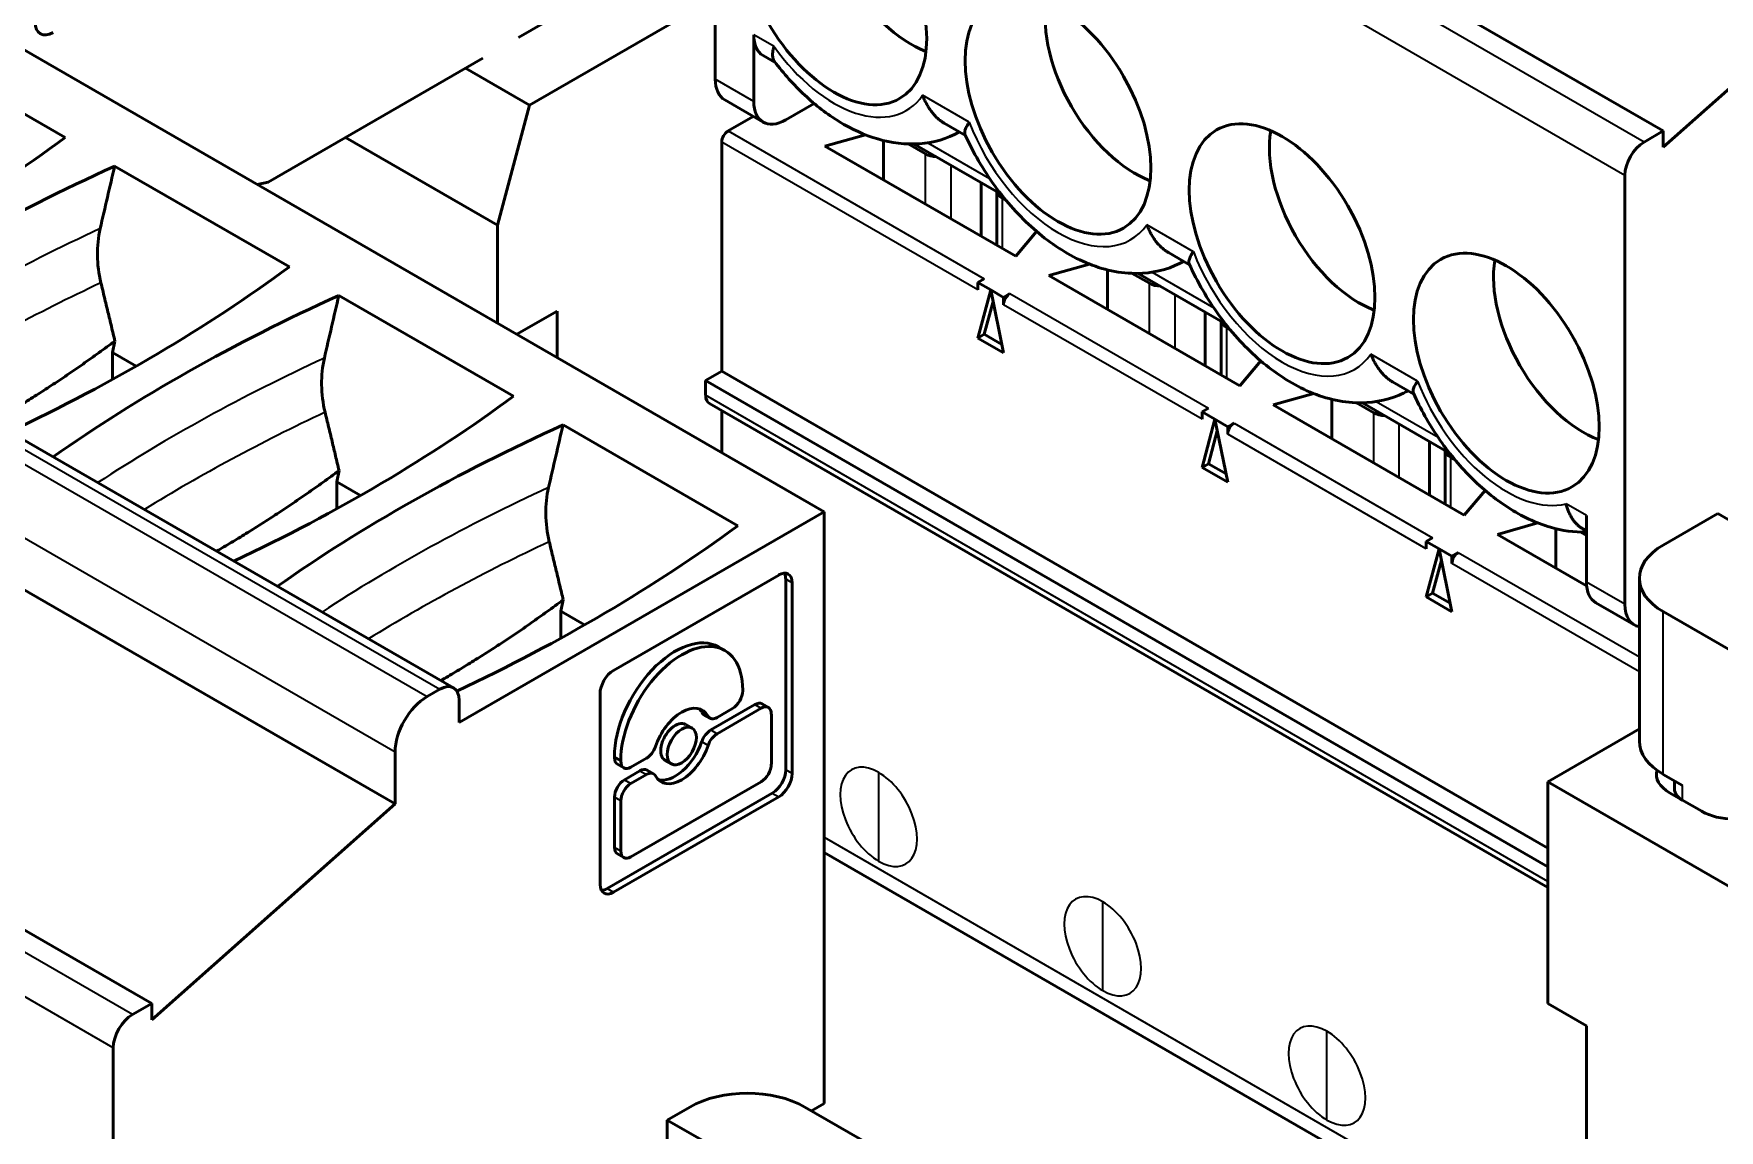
# Model space of a CAD drawing. Header units: millimetres. Extents: x 3100 to 5091, y 868 to 1900.
# Drawn here: x 4160.85 to 4179.46, y 1735.76 to 1747.87 of the extents above; entities that cross this region are included whole.
import ezdxf

# ---------------------------------------------------------------- set-up
doc = ezdxf.new("R2010")
doc.units = ezdxf.units.MM
doc.header["$LTSCALE"] = 1.8
doc.layers.add('외형선(ISO)', color=7, linetype='Continuous', lineweight=50)
doc.layers.add('좁은 외형선(ISO)', color=7, linetype='Continuous', lineweight=35)

msp = doc.modelspace()

# ---------------------------------------------------------------- linework, layer by layer
at = {"layer": '외형선(ISO)'}
for p, q in [((4178.843, 1746.794), (4168.802, 1752.591)), ((4168.377, 1747.366), (4168.377, 1752.101)), ((4166.203, 1747.825), (4168.377, 1749.08)), ((4178.843, 1746.616), (4181.53, 1748.999)), ((4159.539, 1748.386), (4169.58, 1742.589)), ((4168.377, 1748.264), (4166.327, 1747.08)), ((4159.272, 1747.835), (4161.2, 1746.721)), ((4168.802, 1747.121), (4168.802, 1747.855)), ((4165.811, 1747.598), (4163.441, 1746.23)), ((4169.04, 1747.549), (4168.905, 1747.627)), ((4166.327, 1747.08), (4165.62, 1747.488)), ((4172.838, 1747.475), (4172.93, 1747.315)), ((4165.973, 1745.754), (4166.327, 1747.08)), ((4168.481, 1747.137), (4168.905, 1746.892)), ((4169.469, 1747.097), (4169.155, 1746.916)), ((4168.797, 1746.954), (4168.519, 1746.794)), ((4171.139, 1746.745), (4170.904, 1746.881)), ((4164.295, 1746.723), (4165.973, 1745.754)), ((4168.448, 1744.14), (4168.448, 1746.672)), ((4170.035, 1746.752), (4169.587, 1746.627)), ((4169.587, 1746.627), (4171.694, 1745.41)), ((4170.234, 1746.253), (4170.234, 1746.689)), ((4170.697, 1746.541), (4170.507, 1746.651)), ((4170.572, 1746.65), (4171.534, 1746.095)), ((4178.631, 1746.672), (4178.843, 1746.794)), ((4178.843, 1746.794), (4178.843, 1746.616)), ((4155.446, 1746.441), (4165.487, 1740.644)), ((4161.746, 1746.406), (4163.675, 1745.293)), ((4178.418, 1741.568), (4178.418, 1746.304)), ((4163.321, 1746.202), (4163.441, 1746.23)), ((4163.441, 1746.23), (4163.441, 1746.23)), ((4171.312, 1745.63), (4171.312, 1746.223)), ((4171.487, 1746.122), (4171.487, 1745.53)), ((4171.59, 1746.025), (4171.545, 1746.051)), ((4175.313, 1746.047), (4175.405, 1745.887)), ((4165.973, 1744.671), (4165.973, 1745.754)), ((4171.694, 1745.41), (4171.925, 1745.684)), ((4172.061, 1745.198), (4172.509, 1745.324)), ((4173.614, 1745.316), (4173.379, 1745.452)), ((4164.842, 1739.364), (4154.801, 1745.161)), ((4171.277, 1745.12), (4171.347, 1745.161)), ((4172.061, 1745.198), (4174.169, 1743.981)), ((4172.709, 1744.824), (4172.709, 1745.26)), ((4172.981, 1745.222), (4173.172, 1745.112)), ((4173.047, 1745.222), (4174.009, 1744.666)), ((4164.221, 1744.977), (4166.15, 1743.864)), ((4171.418, 1745.039), (4171.276, 1744.508)), ((4171.277, 1745.12), (4171.418, 1745.039)), ((4171.277, 1745.039), (4171.277, 1745.12)), ((4171.418, 1745.039), (4171.559, 1744.957)), ((4171.56, 1744.344), (4171.418, 1745.039)), ((4171.559, 1744.957), (4171.63, 1744.998)), ((4171.559, 1744.957), (4171.559, 1744.875)), ((4166.631, 1744.806), (4166.185, 1744.549)), ((4166.631, 1744.291), (4166.631, 1744.806)), ((4171.347, 1744.549), (4171.444, 1744.912)), ((4173.787, 1744.202), (4173.787, 1744.794)), ((4173.962, 1744.693), (4173.962, 1744.101)), ((4174.065, 1744.596), (4174.02, 1744.622)), ((4177.788, 1744.618), (4177.88, 1744.458)), ((4161.724, 1744.349), (4161.749, 1744.474)), ((4171.276, 1744.508), (4171.347, 1744.549)), ((4171.276, 1744.508), (4171.56, 1744.344)), ((4171.541, 1744.437), (4171.347, 1744.549)), ((4161.724, 1744.051), (4161.724, 1744.349)), ((4161.985, 1744.198), (4161.724, 1744.349)), ((4174.169, 1743.981), (4174.4, 1744.255)), ((4168.271, 1744.038), (4168.448, 1744.14)), ((4177.57, 1738.67), (4168.271, 1744.038)), ((4168.271, 1743.875), (4168.271, 1744.038)), ((4177.57, 1738.874), (4168.448, 1744.14)), ((4176.089, 1743.887), (4175.854, 1744.023)), ((4174.536, 1743.769), (4174.984, 1743.895)), ((4175.183, 1743.395), (4175.183, 1743.831)), ((4168.313, 1743.783), (4177.57, 1738.439)), ((4168.448, 1743.242), (4168.448, 1743.705)), ((4173.751, 1743.691), (4173.822, 1743.732)), ((4173.751, 1743.691), (4173.893, 1743.61)), ((4173.751, 1743.61), (4173.751, 1743.691)), ((4174.536, 1743.769), (4176.644, 1742.552)), ((4175.456, 1743.793), (4175.647, 1743.683)), ((4175.522, 1743.793), (4176.484, 1743.237)), ((4166.696, 1743.548), (4168.625, 1742.435)), ((4173.893, 1743.61), (4173.751, 1743.079)), ((4173.822, 1743.12), (4173.919, 1743.483)), ((4174.035, 1742.915), (4173.893, 1743.61)), ((4173.893, 1743.61), (4174.034, 1743.528)), ((4174.034, 1743.528), (4174.105, 1743.569)), ((4174.034, 1743.528), (4174.034, 1743.446)), ((4176.262, 1742.773), (4176.262, 1743.365)), ((4176.436, 1743.264), (4176.436, 1742.672)), ((4173.751, 1743.079), (4173.822, 1743.12)), ((4173.751, 1743.079), (4174.035, 1742.915)), ((4174.016, 1743.008), (4173.822, 1743.12)), ((4176.54, 1743.167), (4176.495, 1743.193)), ((4162.155, 1737.159), (4152.114, 1742.956)), ((4164.198, 1742.92), (4164.224, 1743.045)), ((4164.46, 1742.769), (4164.198, 1742.92)), ((4164.198, 1742.622), (4164.198, 1742.92)), ((4176.644, 1742.552), (4176.875, 1742.826)), ((4165.549, 1740.262), (4169.58, 1742.589)), ((4169.58, 1742.589), (4169.58, 1736.057)), ((4177.994, 1742.548), (4177.994, 1741.813)), ((4179.444, 1742.569), (4178.843, 1742.222)), ((4179.444, 1742.569), (4180.08, 1742.201)), ((4177.011, 1742.34), (4177.459, 1742.466)), ((4177.996, 1741.771), (4177.011, 1742.34)), ((4177.658, 1741.966), (4177.658, 1742.402)), ((4177.931, 1742.364), (4177.994, 1742.328)), ((4177.994, 1742.379), (4177.949, 1742.405)), ((4176.226, 1742.262), (4176.297, 1742.303)), ((4176.226, 1742.181), (4176.226, 1742.262)), ((4176.226, 1742.262), (4176.368, 1742.181)), ((4176.368, 1742.181), (4176.226, 1741.65)), ((4176.51, 1741.486), (4176.368, 1742.181)), ((4176.368, 1742.181), (4176.509, 1742.099)), ((4176.296, 1741.691), (4176.394, 1742.054)), ((4176.509, 1742.099), (4176.58, 1742.14)), ((4176.509, 1742.099), (4176.509, 1742.017)), ((4167.254, 1740.838), (4169.077, 1741.891)), ((4169.155, 1741.845), (4169.155, 1739.74)), ((4169.226, 1741.805), (4169.226, 1739.699)), ((4178.579, 1740.058), (4178.579, 1741.854)), ((4166.673, 1741.491), (4166.699, 1741.616)), ((4176.226, 1741.65), (4176.296, 1741.691)), ((4176.226, 1741.65), (4176.51, 1741.486)), ((4176.491, 1741.579), (4176.296, 1741.691)), ((4166.935, 1741.34), (4166.673, 1741.491)), ((4166.673, 1741.194), (4166.673, 1741.491)), ((4178.098, 1741.584), (4178.522, 1741.34)), ((4180.363, 1740.609), (4178.843, 1741.487)), ((4168.412, 1741.097), (4168.483, 1741.056)), ((4165.195, 1740.548), (4165.337, 1740.629)), ((4165.549, 1740.507), (4165.549, 1740.262)), ((4167.105, 1738.475), (4167.105, 1740.58)), ((4168.68, 1740.611), (4168.68, 1740.621)), ((4168.248, 1740.352), (4168.319, 1740.311)), ((4168.328, 1740.18), (4168.814, 1740.46)), ((4168.884, 1740.42), (4168.398, 1740.139)), ((4168.398, 1740.319), (4168.568, 1740.417)), ((4168.893, 1740.468), (4168.963, 1740.427)), ((4168.996, 1739.803), (4168.996, 1740.355)), ((4168.051, 1740.242), (4168.121, 1740.201)), ((4177.57, 1739.609), (4178.579, 1740.191)), ((4164.842, 1739.364), (4164.842, 1739.935)), ((4167.264, 1739.885), (4167.264, 1739.875)), ((4167.297, 1739.802), (4167.367, 1739.762)), ((4167.334, 1739.844), (4167.334, 1739.834)), ((4167.446, 1739.769), (4167.616, 1739.867)), ((4167.624, 1739.736), (4167.695, 1739.695)), ((4167.822, 1739.846), (4167.893, 1739.805)), ((4167.376, 1739.63), (4167.545, 1739.728)), ((4167.616, 1739.687), (4167.446, 1739.589)), ((4167.446, 1738.779), (4168.884, 1739.609)), ((4177.57, 1737.159), (4177.57, 1739.609)), ((4179.744, 1738.353), (4177.57, 1739.609)), ((4178.843, 1739.69), (4179.055, 1739.568)), ((4178.967, 1739.527), (4178.967, 1739.619)), ((4162.155, 1736.981), (4164.842, 1739.364)), ((4167.183, 1738.429), (4169.006, 1739.482)), ((4169.077, 1739.441), (4167.254, 1738.388)), ((4167.264, 1738.884), (4167.264, 1739.437)), ((4167.334, 1739.396), (4167.334, 1738.843)), ((4178.913, 1739.486), (4179.267, 1739.282)), ((4167.297, 1738.812), (4167.367, 1738.771)), ((4169.58, 1738.827), (4177.994, 1733.969)), ((4161.943, 1737.037), (4162.155, 1737.159)), ((4162.155, 1737.159), (4162.155, 1736.981)), ((4177.57, 1737.159), (4177.994, 1736.914)), ((4177.994, 1732.015), (4177.994, 1736.914)), ((4161.731, 1731.934), (4161.731, 1736.669)), ((4168.095, 1736.016), (4167.847, 1735.873)), ((4169.367, 1736.016), (4170.216, 1735.526)), ((4169.58, 1736.057), (4169.438, 1735.975)), ((4167.847, 1735.139), (4167.847, 1735.873)), ((4167.847, 1735.873), (4168.484, 1735.506))]:
    msp.add_line(p, q, dxfattribs=at)
for centre, major_axis in [((4169.686, 1748.407), (-0.725, 1.256)), ((4172.16, 1746.978), (-0.725, 1.256)), ((4174.635, 1745.549), (-0.725, 1.256)), ((4177.11, 1744.12), (-0.725, 1.256)), ((4168.007, 1740.003), (-0.114, -0.198)), ((4160.423, 1734.485), (-0.725, 1.256))]:
    msp.add_ellipse(centre, major_axis=major_axis, ratio=0.57735, dxfattribs=at)
for centre, major_axis, ratio, start_param, end_param in [((4170.534, 1748.896), (-0.7, 1.212), 0.57735, 0.613952, 2.52764), ((4173.009, 1747.468), (-0.7, 1.212), 0.57735, 0.613952, 2.52764), ((4161.068, 1748.11), (-0.141, -0.243), 0.57735, 5.497787, 7.068583), ((4169.155, 1748.06), (-0.25, -0.433), 0.57735, 5.497787, 6.283185), ((4168.731, 1747.57), (-0.25, -0.433), 0.57735, 5.497787, 6.283185), ((4169.155, 1747.325), (-0.25, -0.433), 0.57735, 5.497787, 7.068583), ((4145.453, 1753.84), (20, 0), 0.57735, 5.397834, 5.618878), ((4168.519, 1746.712), (-0.05, -0.0866), 0.57735, 3.926991, 5.497787), ((4175.484, 1746.039), (-0.7, 1.212), 0.57735, 0.613952, 2.52764), ((4178.631, 1746.427), (-0.15, -0.26), 0.57735, 3.926991, 5.497787), ((4170.838, 1746.623), (0.2, 0), 0.57735, 3.926991, 4.616874), ((4174.077, 1737.314), (-20, 0), 0.57735, 5.376697, 5.59774), ((4174.077, 1729.953), (-13.016, -69.532), 0.218386, 4.514556, 4.524759), ((4171.687, 1746.133), (-0.2, 0), 0.57735, 0.095515, 0.785398), ((4162.298, 1745.302), (-0.213, 0.99), 0.718086, 0.992119, 1.603505), ((4177.959, 1744.61), (-0.7, 1.212), 0.57735, 0.613952, 2.52764), ((4147.928, 1752.412), (20, 0), 0.57735, 5.397834, 5.618878), ((4176.552, 1735.886), (-20, 0), 0.57735, 5.376697, 5.59774), ((4176.552, 1728.524), (-13.016, -69.532), 0.218386, 4.514556, 4.524759), ((4171.63, 1744.916), (-0.05, -0.0866), 0.57735, 3.926991, 5.497787), ((4173.313, 1745.194), (0.2, 0), 0.57735, 3.926991, 4.616874), ((4174.162, 1744.704), (-0.2, 0), 0.57735, 0.095515, 0.785398), ((4164.773, 1743.873), (-0.213, 0.99), 0.718086, 0.992119, 1.603505), ((4150.403, 1750.983), (20, 0), 0.57735, 5.397834, 5.618878), ((4168.413, 1743.957), (-0.1, -0.173), 0.57735, 5.497787, 6.283185), ((4175.788, 1743.765), (0.2, 0), 0.57735, 3.926991, 4.616874), ((4179.027, 1734.457), (-20, 0), 0.57735, 5.376697, 5.59774), ((4179.027, 1727.095), (-13.016, -69.532), 0.218386, 4.514556, 4.524759), ((4174.105, 1743.487), (-0.05, -0.0866), 0.57735, 3.926991, 5.497787), ((4176.636, 1743.275), (-0.2, 0), 0.57735, 0.095515, 0.785398), ((4167.248, 1742.444), (-0.213, 0.99), 0.718086, 0.992119, 1.603505), ((4152.878, 1749.554), (20, 0), 0.57735, 5.396921, 5.618878), ((4179.479, 1741.854), (-0.9, 0), 0.57735, 5.497787, 7.068583), ((4176.58, 1742.058), (-0.05, -0.0866), 0.57735, 3.926991, 5.497787), ((4169.077, 1741.719), (0.105, 0.183), 0.57735, 5.497787, 7.068583), ((4169.006, 1741.759), (0.105, 0.183), 0.57735, 5.497787, 5.941106), ((4178.348, 1742.017), (-0.25, -0.433), 0.57735, 5.497787, 6.283185), ((4178.772, 1741.773), (-0.25, -0.433), 0.57735, 5.497787, 6.491497), ((4168.007, 1740.233), (0.476, 0.824), 0.57735, 5.497787, 8.63938), ((4167.936, 1740.273), (0.476, 0.824), 0.57735, 0, 2.356194), ((4165.337, 1740.385), (0.15, 0.26), 0.57735, 5.497787, 7.068583), ((4167.254, 1740.666), (-0.105, -0.183), 0.57735, 3.926991, 5.497787), ((4165.195, 1740.14), (-0.25, -0.433), 0.57735, 3.926991, 5.497787), ((4168.568, 1740.546), (0.079, 0.137), 0.57735, 3.926991, 5.497787), ((4168.814, 1740.331), (0.079, 0.137), 0.57735, 0, 0.785398), ((4168.007, 1740.003), (0.228, 0.396), 0.57735, 5.949564, 8.187603), ((4167.936, 1740.044), (0.228, 0.396), 0.57735, 5.949564, 6.127739), ((4168.328, 1740.489), (-0.079, -0.137), 0.57735, 5.949564, 6.283185), ((4168.398, 1740.448), (-0.079, -0.137), 0.57735, 5.949564, 7.068583), ((4168.884, 1740.291), (0.079, 0.137), 0.57735, 5.497787, 7.068583), ((4167.936, 1740.044), (0.114, 0.198), 0.57735, 0, 3.141593), ((4168.328, 1740.051), (-0.079, -0.137), 0.57735, 3.926991, 5.04601), ((4168.398, 1740.01), (-0.079, -0.137), 0.57735, 3.926991, 5.04601), ((4167.616, 1739.996), (0.079, 0.137), 0.57735, 3.926991, 5.04601), ((4168.007, 1740.003), (-0.228, -0.396), 0.57735, 5.949564, 8.187603), ((4167.936, 1740.044), (-0.228, -0.396), 0.57735, 0.155447, 1.904417), ((4179.479, 1740.058), (-0.9, 0), 0.57735, 0, 0.785398), ((4167.376, 1739.939), (-0.079, -0.137), 0.57735, 5.497787, 6.283185), ((4167.446, 1739.899), (-0.079, -0.137), 0.57735, 5.497787, 7.068583), ((4167.545, 1739.599), (0.079, 0.137), 0.57735, 0, 0.785398), ((4168.884, 1739.738), (0.079, 0.137), 0.57735, 3.926991, 5.497787), ((4169.006, 1739.654), (0.105, 0.183), 0.57735, 3.926991, 5.497787), ((4179.267, 1739.69), (-0.5, 0), 0.57735, 6.126157, 7.068583), ((4167.376, 1739.501), (-0.079, -0.137), 0.57735, 3.926991, 5.497787), ((4167.446, 1739.46), (-0.079, -0.137), 0.57735, 3.926991, 5.497787), ((4167.616, 1739.558), (0.079, 0.137), 0.57735, 5.949564, 7.068583), ((4169.077, 1739.613), (0.105, 0.183), 0.57735, 3.926991, 5.497787), ((4179.267, 1739.527), (-0.3, 0), 0.57735, 0, 0.785398), ((4179.62, 1739.486), (0.5, 0), 0.57735, 3.926991, 5.497787), ((4167.376, 1738.949), (-0.079, -0.137), 0.57735, 5.497787, 6.283185), ((4167.446, 1738.908), (-0.079, -0.137), 0.57735, 5.497787, 7.068583), ((4167.254, 1738.561), (-0.105, -0.183), 0.57735, 5.497787, 7.068583), ((4167.183, 1738.601), (-0.105, -0.183), 0.57735, 0.342079, 0.785398), ((4161.943, 1736.792), (-0.15, -0.26), 0.57735, 3.926991, 5.497787), ((4168.731, 1735.649), (-0.9, 0), 0.57735, 3.926991, 5.497787)]:
    msp.add_ellipse(centre, major_axis=major_axis, ratio=ratio, start_param=start_param, end_param=end_param, dxfattribs=at)
for points, knots in [([(4169.026, 1747.726), (4169.022, 1747.715), (4169.019, 1747.704), (4169.017, 1747.694), (4169.014, 1747.684), (4169.013, 1747.674), (4169.011, 1747.664), (4169.01, 1747.655), (4169.009, 1747.645), (4169.009, 1747.637), (4169.009, 1747.628), (4169.009, 1747.62), (4169.011, 1747.612), (4169.012, 1747.604), (4169.013, 1747.596), (4169.015, 1747.59), (4169.018, 1747.583), (4169.021, 1747.576), (4169.024, 1747.57), (4169.026, 1747.567), (4169.028, 1747.565), (4169.03, 1747.562)], [0, 0, 0, 0, 0.0500439, 0.0500439, 0.0500439, 0.1003298, 0.1003298, 0.1003298, 0.1506336, 0.1506336, 0.1506336, 0.2007383, 0.2007383, 0.2007383, 0.2507413, 0.2507413, 0.2507413, 0.3010207, 0.3010207, 0.3010207, 0.3259682, 0.3259682, 0.3259682, 0.3259682]), ([(4169.03, 1747.562), (4169.132, 1747.427), (4169.244, 1747.302), (4169.484, 1747.078), (4169.612, 1746.979), (4169.882, 1746.814), (4170.023, 1746.749), (4170.32, 1746.662), (4170.476, 1746.642), (4170.784, 1746.665), (4170.936, 1746.707), (4171.072, 1746.783), (4171.073, 1746.783), (4171.073, 1746.783)], [2.570912, 2.570912, 2.570912, 2.570912, 2.842128, 2.842128, 3.113344, 3.113344, 3.384559, 3.384559, 3.655775, 3.655775, 3.915873, 3.915873, 3.916819, 3.916819, 3.916819, 3.916819]), ([(4170.904, 1746.881), (4170.9, 1746.883), (4170.895, 1746.886), (4170.891, 1746.889), (4170.879, 1746.896), (4170.867, 1746.905), (4170.855, 1746.914), (4170.843, 1746.923), (4170.832, 1746.933), (4170.821, 1746.944), (4170.81, 1746.954), (4170.799, 1746.966), (4170.789, 1746.977), (4170.779, 1746.989), (4170.769, 1747.001), (4170.76, 1747.014), (4170.75, 1747.027), (4170.741, 1747.04), (4170.732, 1747.054), (4170.724, 1747.067), (4170.715, 1747.082), (4170.708, 1747.096), (4170.7, 1747.111), (4170.692, 1747.126), (4170.685, 1747.141), (4170.678, 1747.156), (4170.672, 1747.172), (4170.665, 1747.188)], [0.5832526, 0.5832526, 0.5832526, 0.5832526, 0.6016391, 0.6016391, 0.6016391, 0.6542184, 0.6542184, 0.6542184, 0.7068174, 0.7068174, 0.7068174, 0.759171, 0.759171, 0.759171, 0.8114111, 0.8114111, 0.8114111, 0.8636676, 0.8636676, 0.8636676, 0.9158958, 0.9158958, 0.9158958, 0.9682186, 0.9682186, 0.9682186, 1.0204727, 1.0204727, 1.0204727, 1.0204727]), ([(4171.134, 1746.755), (4171.133, 1746.758), (4171.132, 1746.761), (4171.132, 1746.765), (4171.131, 1746.769), (4171.13, 1746.775), (4171.131, 1746.78), (4171.131, 1746.786), (4171.132, 1746.792), (4171.134, 1746.798), (4171.135, 1746.804), (4171.137, 1746.811), (4171.14, 1746.818), (4171.143, 1746.825), (4171.146, 1746.833), (4171.15, 1746.841), (4171.154, 1746.848), (4171.159, 1746.856), (4171.164, 1746.865), (4171.169, 1746.873), (4171.175, 1746.881), (4171.181, 1746.89)], [0.6696626, 0.6696626, 0.6696626, 0.6696626, 0.7057633, 0.7057633, 0.7057633, 0.7581259, 0.7581259, 0.7581259, 0.8103638, 0.8103638, 0.8103638, 0.8626229, 0.8626229, 0.8626229, 0.9148484, 0.9148484, 0.9148484, 0.9671682, 0.9671682, 0.9671682, 1.0194216, 1.0194216, 1.0194216, 1.0194216]), ([(4171.134, 1746.755), (4171.224, 1746.557), (4171.335, 1746.365), (4171.591, 1746.012), (4171.736, 1745.851), (4172.05, 1745.573), (4172.22, 1745.457), (4172.581, 1745.285), (4172.774, 1745.23), (4173.134, 1745.216), (4173.299, 1745.242), (4173.485, 1745.321), (4173.517, 1745.337), (4173.548, 1745.354)], [2.185909, 2.185909, 2.185909, 2.185909, 2.534125, 2.534125, 2.882342, 2.882342, 3.230558, 3.230558, 3.578774, 3.578774, 3.856739, 3.856739, 3.916819, 3.916819, 3.916819, 3.916819]), ([(4173.379, 1745.452), (4173.375, 1745.454), (4173.37, 1745.457), (4173.366, 1745.46), (4173.354, 1745.468), (4173.342, 1745.476), (4173.33, 1745.485), (4173.318, 1745.494), (4173.307, 1745.504), (4173.296, 1745.515), (4173.285, 1745.526), (4173.274, 1745.537), (4173.264, 1745.548), (4173.254, 1745.56), (4173.244, 1745.572), (4173.235, 1745.585), (4173.225, 1745.598), (4173.216, 1745.611), (4173.207, 1745.625), (4173.199, 1745.639), (4173.19, 1745.653), (4173.182, 1745.667), (4173.175, 1745.682), (4173.167, 1745.697), (4173.16, 1745.712), (4173.153, 1745.727), (4173.146, 1745.743), (4173.14, 1745.759)], [0.5832526, 0.5832526, 0.5832526, 0.5832526, 0.6016391, 0.6016391, 0.6016391, 0.6542184, 0.6542184, 0.6542184, 0.7068174, 0.7068174, 0.7068174, 0.759171, 0.759171, 0.759171, 0.8114111, 0.8114111, 0.8114111, 0.8636676, 0.8636676, 0.8636676, 0.9158958, 0.9158958, 0.9158958, 0.9682186, 0.9682186, 0.9682186, 1.0204727, 1.0204727, 1.0204727, 1.0204727]), ([(4173.609, 1745.327), (4173.608, 1745.329), (4173.607, 1745.332), (4173.606, 1745.336), (4173.605, 1745.34), (4173.605, 1745.346), (4173.606, 1745.351), (4173.606, 1745.357), (4173.607, 1745.363), (4173.608, 1745.369), (4173.61, 1745.376), (4173.612, 1745.382), (4173.615, 1745.389), (4173.618, 1745.397), (4173.621, 1745.404), (4173.625, 1745.412), (4173.629, 1745.419), (4173.634, 1745.427), (4173.639, 1745.436), (4173.644, 1745.444), (4173.649, 1745.453), (4173.656, 1745.461)], [0.6696626, 0.6696626, 0.6696626, 0.6696626, 0.7057633, 0.7057633, 0.7057633, 0.7581259, 0.7581259, 0.7581259, 0.8103638, 0.8103638, 0.8103638, 0.8626229, 0.8626229, 0.8626229, 0.9148484, 0.9148484, 0.9148484, 0.9671682, 0.9671682, 0.9671682, 1.0194216, 1.0194216, 1.0194216, 1.0194216]), ([(4173.609, 1745.327), (4173.699, 1745.128), (4173.81, 1744.936), (4174.066, 1744.583), (4174.211, 1744.422), (4174.525, 1744.144), (4174.695, 1744.028), (4175.056, 1743.856), (4175.249, 1743.801), (4175.609, 1743.787), (4175.774, 1743.813), (4175.959, 1743.892), (4175.992, 1743.908), (4176.023, 1743.925)], [2.185909, 2.185909, 2.185909, 2.185909, 2.534125, 2.534125, 2.882342, 2.882342, 3.230558, 3.230558, 3.578774, 3.578774, 3.856739, 3.856739, 3.916819, 3.916819, 3.916819, 3.916819]), ([(4161.595, 1745.117), (4161.608, 1745.063), (4161.62, 1745.01), (4161.633, 1744.956), (4161.646, 1744.902), (4161.659, 1744.849), (4161.672, 1744.795), (4161.685, 1744.742), (4161.698, 1744.688), (4161.711, 1744.634), (4161.723, 1744.581), (4161.736, 1744.527), (4161.749, 1744.474)], [27.3487746, 27.3487746, 27.3487746, 27.3487746, 27.5141397, 27.5141397, 27.5141397, 27.6795053, 27.6795053, 27.6795053, 27.8448716, 27.8448716, 27.8448716, 28.0102384, 28.0102384, 28.0102384, 28.0102384]), ([(4175.854, 1744.023), (4175.849, 1744.026), (4175.845, 1744.028), (4175.841, 1744.031), (4175.829, 1744.039), (4175.817, 1744.047), (4175.805, 1744.056), (4175.793, 1744.066), (4175.782, 1744.076), (4175.771, 1744.086), (4175.76, 1744.097), (4175.749, 1744.108), (4175.739, 1744.119), (4175.729, 1744.131), (4175.719, 1744.143), (4175.709, 1744.156), (4175.7, 1744.169), (4175.691, 1744.182), (4175.682, 1744.196), (4175.673, 1744.21), (4175.665, 1744.224), (4175.657, 1744.238), (4175.649, 1744.253), (4175.642, 1744.268), (4175.635, 1744.283), (4175.628, 1744.299), (4175.621, 1744.314), (4175.615, 1744.33)], [0.5832526, 0.5832526, 0.5832526, 0.5832526, 0.6016391, 0.6016391, 0.6016391, 0.6542184, 0.6542184, 0.6542184, 0.7068174, 0.7068174, 0.7068174, 0.759171, 0.759171, 0.759171, 0.8114111, 0.8114111, 0.8114111, 0.8636676, 0.8636676, 0.8636676, 0.9158958, 0.9158958, 0.9158958, 0.9682186, 0.9682186, 0.9682186, 1.0204727, 1.0204727, 1.0204727, 1.0204727]), ([(4176.084, 1743.898), (4176.083, 1743.901), (4176.082, 1743.904), (4176.081, 1743.907), (4176.08, 1743.912), (4176.08, 1743.917), (4176.08, 1743.922), (4176.081, 1743.928), (4176.082, 1743.934), (4176.083, 1743.94), (4176.085, 1743.947), (4176.087, 1743.954), (4176.09, 1743.961), (4176.093, 1743.968), (4176.096, 1743.975), (4176.1, 1743.983), (4176.104, 1743.991), (4176.108, 1743.999), (4176.114, 1744.007), (4176.119, 1744.015), (4176.124, 1744.024), (4176.13, 1744.032)], [0.6696626, 0.6696626, 0.6696626, 0.6696626, 0.7057633, 0.7057633, 0.7057633, 0.7581259, 0.7581259, 0.7581259, 0.8103638, 0.8103638, 0.8103638, 0.8626229, 0.8626229, 0.8626229, 0.9148484, 0.9148484, 0.9148484, 0.9671682, 0.9671682, 0.9671682, 1.0194216, 1.0194216, 1.0194216, 1.0194216]), ([(4176.084, 1743.898), (4176.162, 1743.726), (4176.255, 1743.561), (4176.467, 1743.249), (4176.586, 1743.104), (4176.844, 1742.844), (4176.984, 1742.73), (4177.279, 1742.54), (4177.435, 1742.466), (4177.726, 1742.381), (4177.859, 1742.361), (4177.994, 1742.364)], [2.185909, 2.185909, 2.185909, 2.185909, 2.485965, 2.485965, 2.786021, 2.786021, 3.086077, 3.086077, 3.386133, 3.386133, 3.619284, 3.619284, 3.619284, 3.619284]), ([(4164.07, 1743.688), (4164.082, 1743.634), (4164.095, 1743.581), (4164.108, 1743.527), (4164.121, 1743.473), (4164.134, 1743.42), (4164.147, 1743.366), (4164.16, 1743.313), (4164.173, 1743.259), (4164.185, 1743.206), (4164.198, 1743.152), (4164.211, 1743.098), (4164.224, 1743.045)], [27.3487746, 27.3487746, 27.3487746, 27.3487746, 27.5141397, 27.5141397, 27.5141397, 27.6795053, 27.6795053, 27.6795053, 27.8448716, 27.8448716, 27.8448716, 28.0102384, 28.0102384, 28.0102384, 28.0102384]), ([(4177.77, 1742.678), (4177.773, 1742.663), (4177.778, 1742.648), (4177.782, 1742.634), (4177.787, 1742.619), (4177.792, 1742.605), (4177.798, 1742.592), (4177.803, 1742.578), (4177.809, 1742.565), (4177.816, 1742.552), (4177.822, 1742.539), (4177.829, 1742.527), (4177.837, 1742.516), (4177.844, 1742.504), (4177.852, 1742.493), (4177.86, 1742.483), (4177.869, 1742.473), (4177.878, 1742.463), (4177.887, 1742.454), (4177.896, 1742.444), (4177.905, 1742.436), (4177.915, 1742.428), (4177.925, 1742.42), (4177.935, 1742.413), (4177.946, 1742.407), (4177.947, 1742.406), (4177.948, 1742.406), (4177.949, 1742.405)], [0, 0, 0, 0, 0.0500446, 0.0500446, 0.0500446, 0.1003141, 0.1003141, 0.1003141, 0.1505854, 0.1505854, 0.1505854, 0.2006444, 0.2006444, 0.2006444, 0.2506976, 0.2506976, 0.2506976, 0.3010085, 0.3010085, 0.3010085, 0.3513319, 0.3513319, 0.3513319, 0.4014341, 0.4014341, 0.4014341, 0.4073862, 0.4073862, 0.4073862, 0.4073862]), ([(4166.544, 1742.259), (4166.557, 1742.205), (4166.57, 1742.152), (4166.583, 1742.098), (4166.596, 1742.045), (4166.609, 1741.991), (4166.622, 1741.937), (4166.635, 1741.884), (4166.647, 1741.83), (4166.66, 1741.777), (4166.673, 1741.723), (4166.686, 1741.67), (4166.699, 1741.616)], [27.3487746, 27.3487746, 27.3487746, 27.3487746, 27.5141397, 27.5141397, 27.5141397, 27.6795053, 27.6795053, 27.6795053, 27.8448716, 27.8448716, 27.8448716, 28.0102384, 28.0102384, 28.0102384, 28.0102384])]:
    msp.add_open_spline(points, degree=3, knots=knots, dxfattribs=at)
for points in [[(4161.749, 1744.474), (4161.072, 1743.972), (4160.397, 1743.583)], [(4164.224, 1743.045), (4163.546, 1742.544), (4162.872, 1742.154)], [(4166.699, 1741.616), (4166.021, 1741.115), (4165.347, 1740.725)]]:
    msp.add_rational_spline(points, [1.02770253116, 1.03021040397, 1.03021599738], degree=2, dxfattribs=at)
at = {"layer": '좁은 외형선(ISO)'}
for p, q in [((4178.631, 1746.672), (4168.59, 1752.469)), ((4178.418, 1746.304), (4168.377, 1752.101)), ((4169.026, 1747.726), (4168.802, 1747.855)), ((4168.802, 1747.121), (4168.377, 1747.366)), ((4171.181, 1746.89), (4170.665, 1747.188)), ((4171.277, 1745.039), (4168.448, 1746.672)), ((4168.519, 1746.794), (4171.347, 1745.161)), ((4170.724, 1746.664), (4171.406, 1746.27)), ((4170.697, 1745.986), (4170.697, 1746.541)), ((4155.155, 1746.345), (4165.195, 1740.548)), ((4155.296, 1746.427), (4165.337, 1740.629)), ((4170.98, 1745.822), (4170.98, 1746.415)), ((4171.545, 1746.051), (4171.545, 1745.496)), ((4164.842, 1739.935), (4154.801, 1745.733)), ((4173.656, 1745.461), (4173.14, 1745.759)), ((4173.199, 1745.235), (4173.881, 1744.841)), ((4171.63, 1744.998), (4173.822, 1743.732)), ((4173.172, 1744.557), (4173.172, 1745.112)), ((4173.455, 1744.394), (4173.455, 1744.986)), ((4173.751, 1743.61), (4171.559, 1744.875)), ((4174.02, 1744.622), (4174.02, 1744.067)), ((4176.13, 1744.032), (4175.615, 1744.33)), ((4177.57, 1738.507), (4168.271, 1743.875)), ((4175.647, 1743.128), (4175.647, 1743.683)), ((4175.674, 1743.806), (4176.356, 1743.412)), ((4174.105, 1743.569), (4176.297, 1742.303)), ((4175.929, 1742.965), (4175.929, 1743.557)), ((4176.226, 1742.181), (4174.034, 1743.446)), ((4176.495, 1743.193), (4176.495, 1742.638)), ((4161.943, 1737.037), (4151.902, 1742.834)), ((4177.994, 1742.548), (4177.77, 1742.678)), ((4161.731, 1736.669), (4151.69, 1742.467)), ((4178.579, 1740.822), (4176.509, 1742.017)), ((4176.58, 1742.14), (4178.579, 1740.986)), ((4169.226, 1741.805), (4169.155, 1741.845)), ((4178.418, 1741.568), (4177.994, 1741.813)), ((4178.843, 1739.69), (4178.843, 1741.487)), ((4168.298, 1740.334), (4168.227, 1740.375)), ((4168.814, 1740.46), (4168.884, 1740.42)), ((4168.328, 1740.18), (4168.398, 1740.139)), ((4168.298, 1740.008), (4168.227, 1740.049)), ((4167.334, 1739.844), (4167.264, 1739.885)), ((4167.334, 1739.834), (4167.264, 1739.875)), ((4169.226, 1739.699), (4169.155, 1739.74)), ((4167.376, 1739.63), (4167.446, 1739.589)), ((4167.545, 1739.728), (4167.616, 1739.687)), ((4170.181, 1738.731), (4170.181, 1739.711)), ((4179.055, 1739.405), (4179.055, 1739.568)), ((4167.334, 1739.396), (4167.264, 1739.437)), ((4169.006, 1739.482), (4169.077, 1739.441)), ((4169.58, 1738.996), (4177.994, 1734.138)), ((4167.334, 1738.843), (4167.264, 1738.884)), ((4167.183, 1738.429), (4167.254, 1738.388)), ((4172.655, 1737.302), (4172.655, 1738.282)), ((4175.13, 1735.873), (4175.13, 1736.853))]:
    msp.add_line(p, q, dxfattribs=at)
for centre, major_axis, start_param, end_param in [((4169.686, 1748.407), (0.8, -1.386), 4.875419, 6.544985), ((4172.16, 1746.978), (0.8, -1.386), 4.45059, 6.544985), ((4174.077, 1736.697), (-20, 0), 5.386899, 5.559793), ((4174.635, 1745.549), (0.8, -1.386), 4.45059, 6.544985), ((4174.077, 1736.229), (-19.819, 0), 5.393683, 5.531385), ((4176.552, 1735.268), (-20, 0), 5.386899, 5.559793), ((4177.11, 1744.12), (0.8, -1.386), 4.45059, 6.120156), ((4176.552, 1734.8), (-19.819, 0), 5.393683, 5.531385), ((4179.027, 1733.839), (-20, 0), 5.386899, 5.559793), ((4179.027, 1733.371), (-19.819, 0), 5.393683, 5.531385), ((4170.181, 1739.221), (-0.3, 0.52), 5.497787, 8.63938), ((4170.181, 1739.221), (0.3, -0.52), 5.497787, 8.63938), ((4172.655, 1737.792), (-0.3, 0.52), 5.497787, 8.63938), ((4172.655, 1737.792), (0.3, -0.52), 5.497787, 8.63938), ((4175.13, 1736.363), (-0.3, 0.52), 5.497787, 8.63938), ((4175.13, 1736.363), (0.3, -0.52), 5.497787, 8.63938)]:
    msp.add_ellipse(centre, major_axis=major_axis, ratio=0.57735, start_param=start_param, end_param=end_param, dxfattribs=at)

doc.saveas('drawing.dxf')
